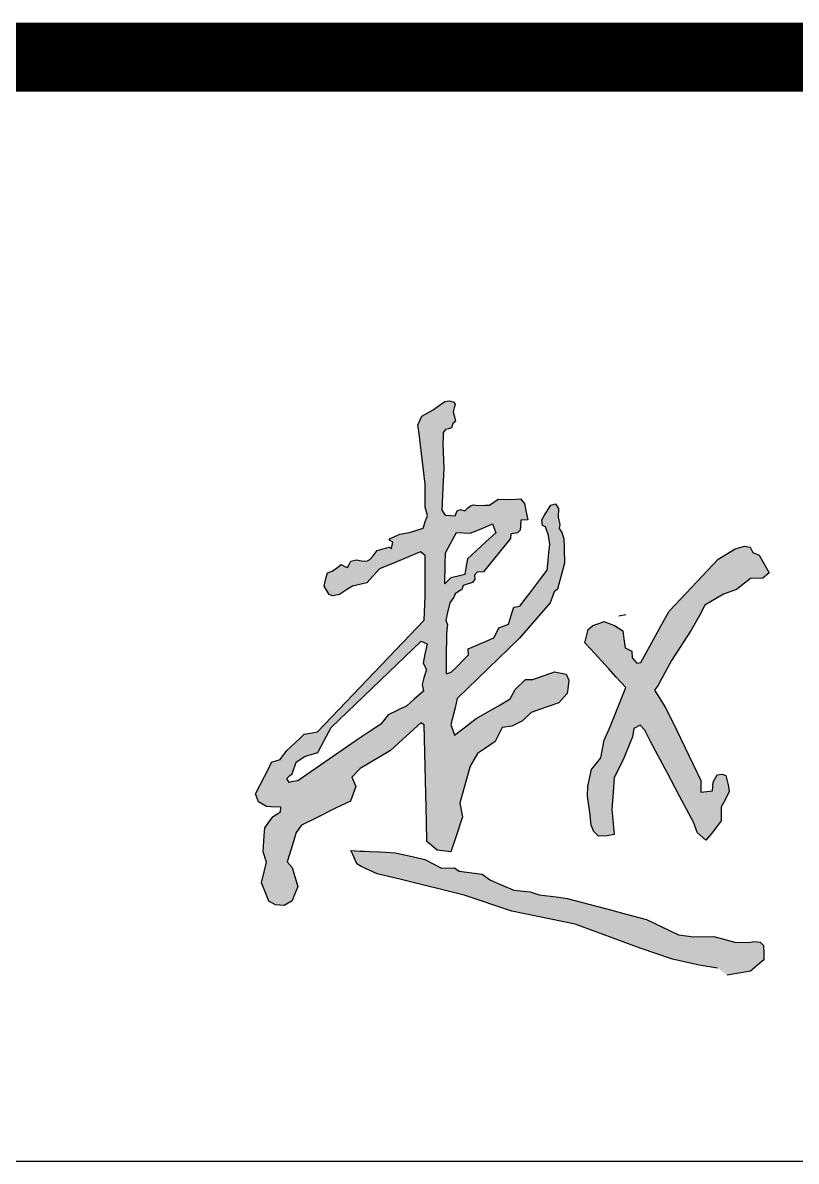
# Model space of a CAD drawing. Header units: inches. Extents: x -1293886 to -986005, y -15154 to 203628.
# Drawn here: x -1215054 to -1214494, y 176228 to 177053 of the extents above; entities that cross this region are included whole.
import ezdxf

# ---------------------------------------------------------------- set-up
doc = ezdxf.new("R2010")
doc.units = ezdxf.units.IN
doc.header["$LTSCALE"] = 100
doc.header["$MEASUREMENT"] = 0
doc.layers.get('0').update_dxf_attribs({"color": 252})
doc.layers.add('TK', color=142, linetype='Continuous')

# ---------------------------------------------------------------- blocks, each defined once
blk = doc.blocks.new('A$C05385F37')
at = {"layer": 'TK'}
for p, q in [((-8000, -26600), (-1000, -26600)), ((-1000, -26600), (-8000, -26600)), ((-8000, -26600), (-1000, -26600)), ((-8000, -26600), (-1000, -26600)), ((-8000, -26600), (-1000, -26600)), ((-8000, -26600), (-1000, -26600)), ((-8000, -27400), (-1000, -27400))]:
    blk.add_line(p, q, dxfattribs=at)
at = {"layer": 'TK', "const_width": 50}
for points in [[(-8000, -26600), (-1000, -26600)], [(-1000, -26600), (-8000, -26600)], [(-1000, -26600), (-7944, -26600)]]:
    blk.add_lwpolyline(points, dxfattribs=at)

msp = doc.modelspace()

# ---------------------------------------------------------------- hatches: boundary and pattern name
h = msp.add_hatch(color=1)
h.dxf.hatch_style = 1
h.paths.add_polyline_path([(-1214355.36, 176405.55), (-1214355.6, 176410.11), (-1214350.89, 176413.57), (-1214345.34, 176414.27), (-1214343.4, 176413.02), (-1214343.54, 176407.2), (-1214343.7, 176400.29), (-1214342.43, 176392.92), (-1214341.27, 176386.2), (-1214342.01, 176379.61), (-1214342.7, 176373.51), (-1214344.92, 176371.02), (-1214346.31, 176376.28), (-1214349.36, 176380.44), (-1214352.3, 176384.45), (-1214353.25, 176390.98), (-1214354.43, 176399.15)], flags=16)
h.paths.add_polyline_path([(-1214392.51, 176433.28), (-1214395.5, 176436.58), (-1214389.2, 176445.39), (-1214382.75, 176450.73), (-1214377.4, 176452.3), (-1214373.78, 176446.49), (-1214371.58, 176437.37), (-1214374.57, 176434.06), (-1214381.18, 176431.23), (-1214387.63, 176429.98)], flags=16)
h.paths.add_polyline_path([(-1214288.15, 176541.07), (-1214284.11, 176548.86), (-1214276.07, 176560.34), (-1214272.16, 176573.42), (-1214264.13, 176583.29), (-1214256.09, 176605.09), (-1214248.76, 176624.96), (-1214249.66, 176633.09), (-1214250.77, 176643.19), (-1214251.73, 176651.94), (-1214247.36, 176659.02), (-1214240.7, 176663.16), (-1214230.37, 176661.32), (-1214225.31, 176657.19), (-1214221.87, 176651.22), (-1214223.94, 176642.27), (-1214228.3, 176638.37), (-1214227.15, 176631.48), (-1214230.83, 176621.16), (-1214233.92, 176612.47), (-1214237.26, 176602.34), (-1214273.5, 176525.1), (-1214281.76, 176522.78), (-1214285.02, 176524.2), (-1214288.56, 176525.73), (-1214289.28, 176530.72), (-1214289.72, 176533.76), (-1214290.14, 176536.68)])
h.paths.add_polyline_path([(-1214369.44, 176470.37), (-1214368.64, 176468.12), (-1214366.92, 176463.25), (-1214365.58, 176459.45), (-1214360.03, 176450.78), (-1214360.43, 176445.22), (-1214358.18, 176440.72), (-1214357.2, 176438.76), (-1214352.08, 176438.6), (-1214349.58, 176438.52), (-1214348.51, 176441.12), (-1214349.04, 176443.5), (-1214349.8, 176446.93), (-1214351.82, 176450.25), (-1214354.69, 176459.98), (-1214353.63, 176466.91), (-1214352.97, 176471.19), (-1214350.96, 176475.43), (-1214349.5, 176478.53), (-1214353.36, 176482.36), (-1214364.82, 176481.02), (-1214371.2, 176480.28), (-1214377.46, 176479.56), (-1214379.77, 176474.34), (-1214373.94, 176473.95), (-1214371.22, 176473.76)], flags=16)
h.paths.add_polyline_path([(-1214404.18, 176591.21), (-1214401.68, 176589.34), (-1214394.53, 176591.51), (-1214387.38, 176589.12), (-1214384.78, 176583.93), (-1214386.51, 176575.7), (-1214388.18, 176567.79), (-1214391.5, 176563.14), (-1214391.28, 176557.51), (-1214391.11, 176553.19), (-1214391.02, 176550.76), (-1214380.01, 176564.87), (-1214372.86, 176566.17), (-1214368.09, 176567.69), (-1214362.24, 176576.35), (-1214353.36, 176583.49), (-1214349.24, 176597.57), (-1214343.39, 176607.75), (-1214334.51, 176612.51), (-1214326.92, 176610.78), (-1214321.72, 176606.01), (-1214324.11, 176598.65), (-1214327.14, 176590.42), (-1214330.15, 176582.27), (-1214344.26, 176564.44), (-1214366.19, 176541.87), (-1214365.23, 176539), (-1214313.66, 176554.66), (-1214309.26, 176552.56), (-1214306.97, 176548.55), (-1214304.76, 176544.68), (-1214309.65, 176540.34), (-1214314.77, 176535.79), (-1214384.23, 176490.75), (-1214382.12, 176488), (-1214376.82, 176487.36), (-1214373.01, 176486.9), (-1214370.26, 176494.35), (-1214363.27, 176495.19), (-1214354.77, 176496.22), (-1214349.37, 176496.88), (-1214345.9, 176494.56), (-1214341.12, 176491.36), (-1214336.37, 176490.32), (-1214332.73, 176489.53), (-1214329.38, 176493.92), (-1214327.4, 176496.52), (-1214325.15, 176498.58), (-1214317.67, 176505.41), (-1214309.69, 176508.95), (-1214305.15, 176510.96), (-1214300.79, 176511.07), (-1214298.46, 176507.68), (-1214299.52, 176499), (-1214300.05, 176494.7), (-1214300.51, 176490.9), (-1214312.17, 176487.71), (-1214317.24, 176486.33), (-1214320.16, 176482.32), (-1214321.27, 176480.78), (-1214324.47, 176476.38), (-1214328.84, 176475.51), (-1214333.54, 176471.99), (-1214332.84, 176463.78), (-1214327.67, 176442.66), (-1214322.5, 176439.84), (-1214318.54, 176437.68), (-1214311, 176436.56), (-1214302.39, 176436.25), (-1214294.91, 176438.74), (-1214286.51, 176441.54), (-1214280.66, 176443.5), (-1214279.3, 176447.69), (-1214279.3, 176455.71), (-1214279.3, 176460.99), (-1214276.32, 176463.74), (-1214266.45, 176463.51), (-1214257.74, 176463.31), (-1214253.37, 176463.51), (-1214249.93, 176460.53), (-1214243.96, 176459.38), (-1214241.44, 176464.2), (-1214239.9, 176467.14), (-1214231.57, 176468.33), (-1214228.36, 176465.35), (-1214230.88, 176460.76), (-1214232.97, 176456.96), (-1214234.5, 176454.18), (-1214231.8, 176451.81), (-1214229.43, 176450.91), (-1214223.41, 176460.93), (-1214193.62, 176497.83), (-1214193.27, 176502.46), (-1214195.41, 176505.49), (-1214196.06, 176506.42), (-1214200.58, 176504.25), (-1214263.14, 176474.18), (-1214270.32, 176475.55), (-1214271.03, 176479.83), (-1214273.35, 176481.97), (-1214273.53, 176486.42), (-1214271.39, 176492.13), (-1214269.54, 176497.05), (-1214264.97, 176501.93), (-1214252.2, 176515.14), (-1214206.1, 176539.39), (-1214202.46, 176541.31), (-1214200.76, 176555.54), (-1214205.01, 176562.8), (-1214208.33, 176568.46), (-1214212.27, 176591.74), (-1214211.06, 176595.53), (-1214209.21, 176601.36), (-1214214.68, 176604.83), (-1214219.51, 176604.83), (-1214221.41, 176608.28), (-1214214.94, 176614.74), (-1214213.98, 176623.14), (-1214209.78, 176634.98), (-1214200.99, 176637.08), (-1214195.45, 176632.31), (-1214190.33, 176627.9), (-1214195.64, 176592.97), (-1214193.73, 176583.42), (-1214191.44, 176571.97), (-1214189.72, 176564.33), (-1214187.82, 176555.92), (-1214179.4, 176556.88), (-1214171.56, 176563.95), (-1214146.25, 176581.76), (-1214137.84, 176581.04), (-1214134.23, 176577.19), (-1214133.27, 176567.83), (-1214132.87, 176563.91), (-1214142.65, 176559.66), (-1214143.85, 176551.5), (-1214178.45, 176534.23), (-1214191.67, 176534.67), (-1214197.75, 176534.88), (-1214205.04, 176531.11), (-1214247.02, 176503.51), (-1214248.06, 176497.04), (-1214244.3, 176497.82), (-1214181.14, 176526.4), (-1214175.45, 176524.72), (-1214171.44, 176521.49), (-1214171.05, 176517.61), (-1214169.88, 176512.17), (-1214170.79, 176507.26), (-1214212.63, 176445.66), (-1214211.12, 176443.45), (-1214209.44, 176440.98), (-1214131.96, 176417.28), (-1214108.56, 176410.12), (-1214095.88, 176409.34), (-1214083.13, 176408.56), (-1214062.51, 176400.95), (-1213997.65, 176389.55), (-1213990.96, 176388.37), (-1213986.85, 176384.75), (-1213984.5, 176382.68), (-1213976.44, 176385.15), (-1213969.9, 176387.15), (-1213964.04, 176384.95), (-1213959.83, 176380.75), (-1213952.38, 176373.73), (-1213952.13, 176368.2), (-1213951.99, 176365.02), (-1213957.16, 176360.15), (-1213964.97, 176356.63), (-1213974.28, 176360.15), (-1213981.77, 176362.99), (-1213999.28, 176369.61), (-1214012.02, 176369.71), (-1214024.35, 176373.23), (-1214033.76, 176375.92), (-1214045.99, 176379.41), (-1214053.53, 176381.56), (-1214062.44, 176384.11), (-1214099.34, 176390.33), (-1214124, 176398.38), (-1214183.9, 176414.47), (-1214228.69, 176429.31), (-1214236.99, 176424.03), (-1214257.88, 176399.89), (-1214264.7, 176392.01), (-1214271.06, 176384.65), (-1214277.49, 176377.22), (-1214283.33, 176370.48), (-1214289.08, 176372.98), (-1214294.54, 176375.35), (-1214295.88, 176380.52), (-1214297.36, 176386.26), (-1214298.86, 176392.05), (-1214300.33, 176397.72), (-1214300.91, 176402.91), (-1214296.88, 176406.17), (-1214289.84, 176406.93), (-1214289.33, 176401.9), (-1214288.73, 176395.87), (-1214288.16, 176390.15), (-1214281.79, 176391.09), (-1214274.49, 176394.86), (-1214272.98, 176402.15), (-1214266.44, 176408.44), (-1214255.18, 176419.25), (-1214246.3, 176434.09), (-1214248.07, 176440.88), (-1214251.84, 176442.14), (-1214257.73, 176444.1), (-1214263.16, 176441.13), (-1214272.22, 176436.18), (-1214288.28, 176423.55), (-1214302.92, 176421.38), (-1214312.28, 176419.99), (-1214319.93, 176420.98), (-1214324.56, 176421.59), (-1214327.23, 176421.93), (-1214327.25, 176415.84), (-1214327.29, 176405.16), (-1214328.04, 176359.31), (-1214328.78, 176351), (-1214333.79, 176347.82), (-1214338.07, 176344.28), (-1214347.6, 176342.93), (-1214356.03, 176363.87), (-1214358.49, 176377.54), (-1214362.95, 176391.83), (-1214367.26, 176400.58), (-1214376.63, 176397.51), (-1214386.63, 176391.98), (-1214423.54, 176367.23), (-1214431.32, 176365.77), (-1214442.49, 176363.68), (-1214448.6, 176362.53), (-1214448.1, 176371.12), (-1214448.58, 176383.51), (-1214443.72, 176391.77), (-1214433.75, 176392.02), (-1214429.14, 176392.13), (-1214427.67, 176386.67), (-1214422.81, 176384.97), (-1214416.24, 176390.8), (-1214370.04, 176418.99), (-1214371.01, 176422.39), (-1214377.09, 176420.93), (-1214402.62, 176411.94), (-1214410.41, 176413.89), (-1214414.78, 176418.5), (-1214417.04, 176420.88), (-1214417.21, 176425.31), (-1214414.3, 176428.47), (-1214413.23, 176443.79), (-1214409.02, 176446.19), (-1214404.51, 176449.95), (-1214400.46, 176455.5), (-1214398.05, 176464.81), (-1214379.77, 176474.34), (-1214389.34, 176473.83), (-1214401.7, 176473.17), (-1214404.15, 176473.04), (-1214409.6, 176467.71), (-1214421.07, 176456.49), (-1214429.32, 176454.65), (-1214441.32, 176443.47), (-1214462.37, 176430.42), (-1214465.53, 176428.46), (-1214468.24, 176434.41), (-1214472.52, 176443.82), (-1214467.17, 176448.53), (-1214465.12, 176450.33), (-1214454.91, 176453.86), (-1214349.9, 176527.37), (-1214459.95, 176486.47), (-1214465.83, 176489.28), (-1214467.94, 176494.45), (-1214466.77, 176499.15), (-1214462.77, 176502.43), (-1214457.3, 176506.94), (-1214441.63, 176514.41), (-1214399.33, 176531.55), (-1214398.16, 176535.31), (-1214404.03, 176534.84), (-1214407.28, 176534.58), (-1214410.69, 176541.99), (-1214415.46, 176552.38), (-1214414.41, 176568.92), (-1214413.72, 176579.68), (-1214413.24, 176587.11), (-1214412.08, 176591.21)])
h.paths.add_polyline_path([(-1214449.61, 176621.53), (-1214442.55, 176628.24), (-1214422.96, 176636.38), (-1214404.65, 176639.17), (-1214390.54, 176643.26), (-1214359.37, 176643.24), (-1214337.75, 176646.8), (-1214326.36, 176648.67), (-1214314.09, 176643.24), (-1214313.58, 176636.89), (-1214316.38, 176629.51), (-1214318.73, 176623.33), (-1214340.29, 176621.89), (-1214352.04, 176621.1), (-1214364.46, 176623.67), (-1214376.41, 176621.89), (-1214391.55, 176619.63), (-1214408.82, 176613.52), (-1214431.1, 176610.96), (-1214443.56, 176612.23), (-1214446.87, 176617.31)])
h.paths.add_polyline_path([(-1214351.23, 176728.49), (-1214348.08, 176733.79), (-1214348.03, 176733.79), (-1214332.11, 176734.93), (-1214318.17, 176711.86), (-1214317.59, 176697.78), (-1214317.38, 176692.94), (-1214319.05, 176691.03), (-1214320.08, 176686.05), (-1214322.13, 176678.43), (-1214327.56, 176674.32), (-1214333.72, 176665.38), (-1214349.72, 176654.38), (-1214363.8, 176650.13), (-1214390.54, 176643.26), (-1214396.77, 176644.27), (-1214398.22, 176648.04), (-1214393.73, 176648.77), (-1214386.46, 176649.94), (-1214377.92, 176656.45), (-1214372.74, 176660.4), (-1214361.53, 176664.42), (-1214354.85, 176670.07), (-1214347.02, 176679.06), (-1214340.81, 176686.19), (-1214339.77, 176698.92), (-1214341.51, 176703.12), (-1214348.18, 176708.63), (-1214352.77, 176712.42), (-1214355, 176718.63), (-1214353.98, 176723.85)])
h.paths.add_polyline_path([(-1214816.52, 176452.84), (-1214809.91, 176452.48), (-1214795.87, 176451.8), (-1214791.31, 176451.58), (-1214784.46, 176451.24), (-1214772.2, 176448.48), (-1214763.08, 176446.42), (-1214756.4, 176442.94), (-1214750.88, 176440.07), (-1214741.42, 176440.22), (-1214738.23, 176437.99), (-1214721.48, 176435.75), (-1214715.53, 176431.33), (-1214706.5, 176427.54), (-1214698.58, 176424.22), (-1214686.62, 176422.97), (-1214680.08, 176420.75), (-1214671.85, 176419.7), (-1214665.93, 176418.95), (-1214659.89, 176418.19), (-1214627.48, 176409.58), (-1214617.22, 176406.85), (-1214602.37, 176402.9), (-1214579.27, 176391.85), (-1214568.02, 176390.32), (-1214553.57, 176390.58), (-1214538.36, 176386.36), (-1214528.14, 176386.23), (-1214524.43, 176387), (-1214520.08, 176386.36), (-1214517.53, 176383.93), (-1214517.4, 176378.06), (-1214517.3, 176373.61), (-1214521.87, 176369.75), (-1214527, 176365.43), (-1214543.99, 176362.47), (-1214550.89, 176367.71), (-1214564.18, 176369.75), (-1214583.49, 176374.23), (-1214606.88, 176382.15), (-1214654.09, 176399.43), (-1214699.96, 176408.83), (-1214734.59, 176420.52), (-1214780.23, 176431.75), (-1214797.42, 176435.98), (-1214809.2, 176441.28), (-1214812.34, 176443.21), (-1214815.26, 176449.95)])
h.paths.add_polyline_path([(-1214636.3, 176617.67), (-1214633.39, 176618.72), (-1214625.54, 176615.83), (-1214619.55, 176611.98), (-1214618.69, 176606.2), (-1214617.73, 176599.7), (-1214613.13, 176597.43), (-1214612.7, 176592.51), (-1214609.28, 176588.67), (-1214606.5, 176589.09), (-1214604.14, 176593.37), (-1214597.05, 176606.26), (-1214591.43, 176616.46), (-1214586.05, 176626.23), (-1214573.33, 176639.56), (-1214550.55, 176664.05), (-1214542.61, 176668.81), (-1214538.12, 176671.5), (-1214531.37, 176673.43), (-1214527.27, 176672.64), (-1214525.29, 176668.81), (-1214520.66, 176666.83), (-1214517.62, 176661.41), (-1214513.58, 176654.2), (-1214518.02, 176650.17), (-1214527.01, 176650.04), (-1214537.19, 176642.11), (-1214546.58, 176638.68), (-1214560.13, 176630.6), (-1214564.05, 176623.15), (-1214569.98, 176612.61), (-1214584.37, 176590.46), (-1214593.86, 176572.72), (-1214594.52, 176571.88), (-1214596.64, 176569.17), (-1214592.77, 176562.94), (-1214588.68, 176556.35), (-1214583.79, 176546.86), (-1214568.49, 176515.22), (-1214562.92, 176503.71), (-1214563.04, 176495.03), (-1214556.46, 176495.9), (-1214554.57, 176496.15), (-1214554.1, 176502.28), (-1214551.12, 176507.74), (-1214547.65, 176508.12), (-1214544.85, 176507.18), (-1214543.92, 176503.46), (-1214543.15, 176500.35), (-1214542.43, 176495.63), (-1214545.23, 176490.17), (-1214548.17, 176484.44), (-1214548.31, 176474.35), (-1214551.95, 176469.45), (-1214555.17, 176465.53), (-1214559.45, 176460.33), (-1214565.68, 176465.81), (-1214568.2, 176472.95), (-1214573.38, 176482.75), (-1214578.4, 176492.23), (-1214587.27, 176509.01), (-1214593.82, 176521.4), (-1214599.65, 176532.42), (-1214603.49, 176540), (-1214607, 176543.64), (-1214611.62, 176541.4), (-1214612.6, 176535.24), (-1214615.26, 176528.66), (-1214619.5, 176518.18), (-1214625.9, 176505.85), (-1214626.6, 176495.07), (-1214627.44, 176482.61), (-1214626.74, 176475.33), (-1214626.2, 176469.64), (-1214625.71, 176464.57), (-1214630.81, 176463.58), (-1214637.25, 176463.16), (-1214640.47, 176466.65), (-1214642.57, 176471.27), (-1214643.41, 176480.37), (-1214645.23, 176492.13), (-1214644.81, 176499.41), (-1214642.15, 176511.59), (-1214635.57, 176519.98), (-1214633.05, 176532.72), (-1214628.99, 176541.96), (-1214617.33, 176571.08), (-1214624.25, 176578.58), (-1214629.68, 176584.48), (-1214637.62, 176593.1), (-1214643.07, 176599), (-1214647.02, 176603.3), (-1214644.59, 176613.13), (-1214641.24, 176615.9)])
h.paths.add_polyline_path([(-1214860.87, 176507.13), (-1214859.15, 176508.48), (-1214856.09, 176516.85), (-1214850.16, 176520.94), (-1214840.56, 176523.79), (-1214835.85, 176532.58), (-1214830.76, 176542.09), (-1214765.72, 176604.61), (-1214761.35, 176602.55), (-1214762.9, 176595.1), (-1214764.23, 176588.65), (-1214761.87, 176584.06), (-1214763.67, 176577.89), (-1214765.02, 176573.26), (-1214763.99, 176568.44), (-1214767.14, 176565.67), (-1214770.6, 176562.62), (-1214776.1, 176557.79), (-1214789.5, 176551.15), (-1214794.97, 176544.53), (-1214803.35, 176538.87), (-1214812.75, 176532.52), (-1214854.89, 176503.29), (-1214859.49, 176502.52), (-1214861.18, 176502.24), (-1214862.87, 176504.98)], flags=16)
h.paths.add_polyline_path([(-1214744.18, 176650.49), (-1214748.51, 176646.19), (-1214748.21, 176660.34), (-1214748.04, 176668.65), (-1214742.9, 176678.02), (-1214740.03, 176683.26), (-1214730.22, 176682.73), (-1214721.08, 176686.57), (-1214714.03, 176689.52), (-1214711.64, 176683.03), (-1214718.72, 176676.55), (-1214725.72, 176670.13), (-1214732.17, 176664.23), (-1214733.17, 176657.68), (-1214733.89, 176652.97), (-1214738.78, 176651.79)], flags=16)
h.paths.add_polyline_path([(-1214766.26, 176765.07), (-1214765.25, 176767.5), (-1214756.91, 176772.27), (-1214751.59, 176776.08), (-1214748.55, 176778.26), (-1214745.32, 176778.75), (-1214741.83, 176777.73), (-1214741.01, 176776.08), (-1214741.73, 176773.62), (-1214742.55, 176770.82), (-1214741.83, 176768.08), (-1214741.04, 176765.04), (-1214740.69, 176763.73), (-1214742.65, 176762.23), (-1214743.68, 176759.16), (-1214745.84, 176758.54), (-1214748.02, 176757.92), (-1214749.74, 176755.67), (-1214749.63, 176751.56), (-1214749.94, 176747.77), (-1214749.15, 176729.78), (-1214750.12, 176710.83), (-1214750.47, 176703.8), (-1214750.69, 176699.56), (-1214749.21, 176697.26), (-1214748.26, 176695.79), (-1214744.23, 176695.64), (-1214740.91, 176695.51), (-1214739.44, 176698.98), (-1214737.26, 176699.89), (-1214734.01, 176699.07), (-1214731.74, 176701.15), (-1214730, 176702.75), (-1214727.67, 176703.41), (-1214724.86, 176702.78), (-1214719.25, 176703.05), (-1214716.04, 176703.21), (-1214709.84, 176707.58), (-1214702.78, 176707.21), (-1214696.99, 176707.49), (-1214693.63, 176707.64), (-1214690.79, 176704.3), (-1214689.5, 176698.01), (-1214688.38, 176692.54), (-1214693.52, 176692.17), (-1214693.73, 176688.09), (-1214693.89, 176685.01), (-1214695.91, 176683.17), (-1214698.86, 176682.68), (-1214700.62, 176682.39), (-1214700.97, 176678.96), (-1214720.49, 176654.81), (-1214725, 176654.51), (-1214726.91, 176652.35), (-1214726.73, 176649.41), (-1214728.55, 176646.99), (-1214733.65, 176645.44), (-1214735.18, 176644.97), (-1214736.07, 176642.07), (-1214739.27, 176639.99), (-1214740.9, 176638.94), (-1214741.95, 176636.54), (-1214744.9, 176632.34), (-1214746.49, 176625.4), (-1214747.75, 176619.87), (-1214746.61, 176616.38), (-1214746.98, 176612.72), (-1214747.35, 176609.04), (-1214747.49, 176593.52), (-1214747.58, 176584.47), (-1214747.61, 176580.96), (-1214743.97, 176582.03), (-1214739.67, 176586.32), (-1214734.69, 176591.3), (-1214731.39, 176594.59), (-1214731.54, 176599.04), (-1214728.63, 176600.27), (-1214725.39, 176601.63), (-1214716.92, 176605.19), (-1214712.88, 176606.89), (-1214710.84, 176611.15), (-1214709.3, 176614.35), (-1214705.47, 176615.75), (-1214702.39, 176616.87), (-1214701.18, 176620.65), (-1214700.4, 176623.05), (-1214699.38, 176626.24), (-1214698.42, 176629.22), (-1214694.12, 176630), (-1214690.29, 176634.9), (-1214686.88, 176639.26), (-1214678.93, 176649.9), (-1214674.44, 176655.91), (-1214673.67, 176663.1), (-1214673.05, 176668.78), (-1214672.43, 176674.53), (-1214673.42, 176681.21), (-1214675.66, 176687.47), (-1214677.64, 176688.3), (-1214678.3, 176692.43), (-1214676.23, 176695.98), (-1214671.61, 176703.16), (-1214668.31, 176703.98), (-1214666.24, 176700.68), (-1214666.41, 176694.32), (-1214665.25, 176689.12), (-1214665.58, 176686.23), (-1214663.68, 176683.26), (-1214662.36, 176678.64), (-1214662.11, 176671.87), (-1214661.71, 176661.06), (-1214666.82, 176642.29), (-1214669.26, 176640.43), (-1214672.29, 176632.4), (-1214694.67, 176606.46), (-1214739.44, 176563.13), (-1214741.08, 176556.33), (-1214744.04, 176544.11), (-1214741.55, 176536.42), (-1214734.52, 176541.81), (-1214725.71, 176548.56), (-1214709.67, 176557.74), (-1214701.05, 176562.68), (-1214697.48, 176569.45), (-1214689.94, 176576.84), (-1214684.65, 176576.73), (-1214669.1, 176582.37), (-1214660.69, 176580.76), (-1214658.62, 176576.27), (-1214659.19, 176571.89), (-1214659.88, 176566.67), (-1214662.19, 176564.07), (-1214665.98, 176559.78), (-1214679.9, 176555.03), (-1214685.89, 176552.99), (-1214692.15, 176546.87), (-1214699.92, 176542.99), (-1214706.86, 176541.97), (-1214709.11, 176537.68), (-1214712.11, 176531.96), (-1214719.73, 176526.65), (-1214724.72, 176523.19), (-1214730.15, 176513.99), (-1214734.99, 176496.87), (-1214737.7, 176487.27), (-1214735.65, 176477.27), (-1214740.55, 176462.57), (-1214744.11, 176451.89), (-1214753.95, 176453.1), (-1214761.47, 176459.3), (-1214761.8, 176473.67), (-1214763.39, 176543.88), (-1214765.88, 176545.27), (-1214776.16, 176535.96), (-1214787.89, 176525.34), (-1214809.72, 176512.37), (-1214815.83, 176506.09), (-1214812.88, 176499.29), (-1214816.96, 176488.66), (-1214827.6, 176483.45), (-1214841.09, 176476.86), (-1214852.36, 176471.34), (-1214856.14, 176466.02), (-1214860.12, 176453), (-1214862.64, 176444.72), (-1214859.13, 176440.57), (-1214857.35, 176434.65), (-1214854.99, 176426.76), (-1214857.55, 176420.25), (-1214859.1, 176416.32), (-1214864.86, 176412.95), (-1214871.17, 176413.54), (-1214876.11, 176416.1), (-1214878.28, 176421.63), (-1214881.32, 176429.37), (-1214879.46, 176437.41), (-1214877.82, 176444.51), (-1214880.06, 176452.01), (-1214879.27, 176463.45), (-1214878.87, 176469.25), (-1214875.32, 176474.3), (-1214872.99, 176477.62), (-1214867.62, 176481.01), (-1214867.23, 176484.36), (-1214874.33, 176484.56), (-1214877.73, 176484.66), (-1214883.61, 176488.11), (-1214885.58, 176493.83), (-1214876.11, 176512.58), (-1214873.96, 176516.83), (-1214867.82, 176518.89), (-1214862.88, 176525.4), (-1214853.6, 176534.08), (-1214850.3, 176537.17), (-1214844.72, 176538.22), (-1214840.71, 176538.98), (-1214763.36, 176619.68), (-1214762.73, 176636.84), (-1214762.69, 176655.49), (-1214762.66, 176666.6), (-1214766.08, 176669.37), (-1214771.95, 176666.9), (-1214784.6, 176661.58), (-1214795.77, 176656.88), (-1214804.98, 176646.85), (-1214815.51, 176644.52), (-1214818.91, 176642.29), (-1214824.78, 176638.45), (-1214829.87, 176637.4), (-1214832.31, 176638.36), (-1214833.8, 176640.8), (-1214835.99, 176644.4), (-1214834.65, 176649.94), (-1214833.62, 176654.19), (-1214830.08, 176655.36), (-1214827.1, 176657.59), (-1214823.72, 176660.13), (-1214820.51, 176658.44), (-1214818.91, 176658.02), (-1214817.85, 176660.14), (-1214816.66, 176662.52), (-1214812.43, 176663.54), (-1214808.92, 176662.9), (-1214806.43, 176662.45), (-1214804.56, 176662.9), (-1214802.86, 176663.65), (-1214800.41, 176666.41), (-1214798.93, 176668.43), (-1214797.58, 176670.25), (-1214790.74, 176672.15), (-1214788.49, 176672.77), (-1214787.02, 176671.72), (-1214786.06, 176676.4), (-1214788.93, 176677.67), (-1214788.08, 176679.05), (-1214784.25, 176680.75), (-1214781.15, 176682.13), (-1214774.05, 176683.3), (-1214765.65, 176686.07), (-1214764.31, 176686.51), (-1214762.65, 176691.07), (-1214760.98, 176695.69), (-1214762.82, 176701.66), (-1214762.65, 176718.3), (-1214767.45, 176756.77), (-1214768, 176761.17)])
edge = h.paths.add_edge_path(flags=17)
edge.add_line((-1214809.91, 176452.48), (-1214806.72, 176452.33))

# ---------------------------------------------------------------- linework, layer by layer
at = {"color": 1}
for p, q in [((-1214756.91, 176772.27), (-1214751.59, 176776.08)), ((-1214751.59, 176776.08), (-1214748.55, 176778.26)), ((-1214748.55, 176778.26), (-1214745.32, 176778.75)), ((-1214745.32, 176778.75), (-1214741.83, 176777.73)), ((-1214741.73, 176773.62), (-1214742.55, 176770.82)), ((-1214741.83, 176777.73), (-1214741.01, 176776.08)), ((-1214741.01, 176776.08), (-1214741.73, 176773.62)), ((-1214768, 176761.17), (-1214766.26, 176765.07)), ((-1214766.26, 176765.07), (-1214765.25, 176767.5)), ((-1214765.25, 176767.5), (-1214756.91, 176772.27)), ((-1214742.55, 176770.82), (-1214741.83, 176768.08)), ((-1214741.83, 176768.08), (-1214741.04, 176765.04)), ((-1214741.04, 176765.04), (-1214740.69, 176763.73)), ((-1214767.45, 176756.77), (-1214768, 176761.17)), ((-1214762.65, 176718.3), (-1214767.45, 176756.77)), ((-1214748.02, 176757.92), (-1214749.74, 176755.67)), ((-1214745.84, 176758.54), (-1214748.02, 176757.92)), ((-1214743.68, 176759.16), (-1214745.84, 176758.54)), ((-1214742.65, 176762.23), (-1214743.68, 176759.16)), ((-1214740.69, 176763.73), (-1214742.65, 176762.23)), ((-1214749.63, 176751.56), (-1214749.94, 176747.77)), ((-1214749.74, 176755.67), (-1214749.63, 176751.56)), ((-1214749.94, 176747.77), (-1214749.15, 176729.78)), ((-1214749.15, 176729.78), (-1214750.12, 176710.83)), ((-1214762.82, 176701.66), (-1214762.65, 176718.3)), ((-1214750.12, 176710.83), (-1214750.47, 176703.8)), ((-1214716.04, 176703.21), (-1214709.84, 176707.58)), ((-1214709.84, 176707.58), (-1214702.78, 176707.21)), ((-1214702.78, 176707.21), (-1214696.99, 176707.49)), ((-1214696.99, 176707.49), (-1214693.63, 176707.64)), ((-1214693.63, 176707.64), (-1214690.79, 176704.3)), ((-1214760.98, 176695.69), (-1214762.82, 176701.66)), ((-1214750.47, 176703.8), (-1214750.69, 176699.56)), ((-1214750.69, 176699.56), (-1214749.21, 176697.26)), ((-1214740.91, 176695.51), (-1214739.44, 176698.98)), ((-1214739.44, 176698.98), (-1214737.26, 176699.89)), ((-1214737.26, 176699.89), (-1214734.01, 176699.07)), ((-1214734.01, 176699.07), (-1214731.74, 176701.15)), ((-1214731.74, 176701.15), (-1214730, 176702.75)), ((-1214730, 176702.75), (-1214727.67, 176703.41)), ((-1214727.67, 176703.41), (-1214724.86, 176702.78)), ((-1214724.86, 176702.78), (-1214719.25, 176703.05)), ((-1214719.25, 176703.05), (-1214716.04, 176703.21)), ((-1214690.79, 176704.3), (-1214689.5, 176698.01)), ((-1214676.23, 176695.98), (-1214671.61, 176703.16)), ((-1214671.61, 176703.16), (-1214668.31, 176703.98)), ((-1214668.31, 176703.98), (-1214666.24, 176700.68)), ((-1214666.24, 176700.68), (-1214666.41, 176694.32)), ((-1214764.31, 176686.51), (-1214762.65, 176691.07)), ((-1214762.65, 176691.07), (-1214760.98, 176695.69)), ((-1214749.21, 176697.26), (-1214748.26, 176695.79)), ((-1214748.26, 176695.79), (-1214744.23, 176695.64)), ((-1214744.23, 176695.64), (-1214740.91, 176695.51)), ((-1214693.52, 176692.17), (-1214693.73, 176688.09)), ((-1214688.38, 176692.54), (-1214693.52, 176692.17)), ((-1214689.5, 176698.01), (-1214688.38, 176692.54)), ((-1214678.3, 176692.43), (-1214676.23, 176695.98)), ((-1214677.64, 176688.3), (-1214678.3, 176692.43)), ((-1214666.41, 176694.32), (-1214665.25, 176689.12)), ((-1214784.25, 176680.75), (-1214781.15, 176682.13)), ((-1214781.15, 176682.13), (-1214774.05, 176683.3)), ((-1214774.05, 176683.3), (-1214765.65, 176686.07)), ((-1214765.65, 176686.07), (-1214764.31, 176686.51)), ((-1214742.9, 176678.02), (-1214740.03, 176683.26)), ((-1214740.03, 176683.26), (-1214730.22, 176682.73)), ((-1214730.22, 176682.73), (-1214721.08, 176686.57)), ((-1214721.08, 176686.57), (-1214714.03, 176689.52)), ((-1214711.64, 176683.03), (-1214718.72, 176676.55)), ((-1214714.03, 176689.52), (-1214711.64, 176683.03)), ((-1214700.62, 176682.39), (-1214700.97, 176678.96)), ((-1214698.86, 176682.68), (-1214700.62, 176682.39)), ((-1214695.91, 176683.17), (-1214698.86, 176682.68)), ((-1214693.89, 176685.01), (-1214695.91, 176683.17)), ((-1214693.73, 176688.09), (-1214693.89, 176685.01)), ((-1214675.66, 176687.47), (-1214677.64, 176688.3)), ((-1214673.42, 176681.21), (-1214675.66, 176687.47)), ((-1214665.25, 176689.12), (-1214665.58, 176686.23)), ((-1214665.58, 176686.23), (-1214663.68, 176683.26)), ((-1214663.68, 176683.26), (-1214662.36, 176678.64)), ((-1214788.93, 176677.67), (-1214788.08, 176679.05)), ((-1214786.06, 176676.4), (-1214788.93, 176677.67)), ((-1214788.08, 176679.05), (-1214784.25, 176680.75)), ((-1214787.02, 176671.72), (-1214786.06, 176676.4)), ((-1214748.04, 176668.65), (-1214742.9, 176678.02)), ((-1214718.72, 176676.55), (-1214725.72, 176670.13)), ((-1214700.97, 176678.96), (-1214720.49, 176654.81)), ((-1214672.43, 176674.53), (-1214673.42, 176681.21)), ((-1214673.05, 176668.78), (-1214672.43, 176674.53)), ((-1214662.36, 176678.64), (-1214662.11, 176671.87)), ((-1214802.86, 176663.65), (-1214800.41, 176666.41)), ((-1214800.41, 176666.41), (-1214798.93, 176668.43)), ((-1214798.93, 176668.43), (-1214797.58, 176670.25)), ((-1214797.58, 176670.25), (-1214790.74, 176672.15)), ((-1214790.74, 176672.15), (-1214788.49, 176672.77)), ((-1214788.49, 176672.77), (-1214787.02, 176671.72)), ((-1214787.02, 176671.72), (-1214787.02, 176671.72)), ((-1214771.95, 176666.9), (-1214784.6, 176661.58)), ((-1214766.08, 176669.37), (-1214771.95, 176666.9)), ((-1214762.66, 176666.6), (-1214766.08, 176669.37)), ((-1214762.69, 176655.49), (-1214762.66, 176666.6)), ((-1214748.21, 176660.34), (-1214748.04, 176668.65)), ((-1214725.72, 176670.13), (-1214732.17, 176664.23)), ((-1214673.67, 176663.1), (-1214673.05, 176668.78)), ((-1214662.11, 176671.87), (-1214661.71, 176661.06)), ((-1214550.55, 176664.05), (-1214542.61, 176668.81)), ((-1214542.61, 176668.81), (-1214538.12, 176671.5)), ((-1214538.12, 176671.5), (-1214531.37, 176673.43)), ((-1214531.37, 176673.43), (-1214527.27, 176672.64)), ((-1214527.27, 176672.64), (-1214525.29, 176668.81)), ((-1214525.29, 176668.81), (-1214520.66, 176666.83)), ((-1214520.66, 176666.83), (-1214517.62, 176661.41)), ((-1214830.08, 176655.36), (-1214827.1, 176657.59)), ((-1214827.1, 176657.59), (-1214823.72, 176660.13)), ((-1214823.72, 176660.13), (-1214820.51, 176658.44)), ((-1214820.51, 176658.44), (-1214818.91, 176658.02)), ((-1214818.91, 176658.02), (-1214817.85, 176660.14)), ((-1214817.85, 176660.14), (-1214816.66, 176662.52)), ((-1214816.66, 176662.52), (-1214812.43, 176663.54)), ((-1214812.43, 176663.54), (-1214808.92, 176662.9)), ((-1214808.92, 176662.9), (-1214806.43, 176662.45)), ((-1214806.43, 176662.45), (-1214804.56, 176662.9)), ((-1214804.56, 176662.9), (-1214802.86, 176663.65)), ((-1214802.86, 176663.65), (-1214802.86, 176663.65)), ((-1214784.6, 176661.58), (-1214795.77, 176656.88)), ((-1214748.51, 176646.19), (-1214748.21, 176660.34)), ((-1214733.17, 176657.68), (-1214733.89, 176652.97)), ((-1214732.17, 176664.23), (-1214733.17, 176657.68)), ((-1214674.44, 176655.91), (-1214673.67, 176663.1)), ((-1214661.71, 176661.06), (-1214666.82, 176642.29)), ((-1214573.33, 176639.56), (-1214550.55, 176664.05)), ((-1214517.62, 176661.41), (-1214513.58, 176654.2)), ((-1214835.99, 176644.4), (-1214834.65, 176649.94)), ((-1214834.65, 176649.94), (-1214833.62, 176654.19)), ((-1214833.62, 176654.19), (-1214830.08, 176655.36)), ((-1214795.77, 176656.88), (-1214804.98, 176646.85)), ((-1214762.73, 176636.84), (-1214762.69, 176655.49)), ((-1214744.18, 176650.49), (-1214748.51, 176646.19)), ((-1214738.78, 176651.79), (-1214744.18, 176650.49)), ((-1214733.89, 176652.97), (-1214738.78, 176651.79)), ((-1214726.73, 176649.41), (-1214728.55, 176646.99)), ((-1214725, 176654.51), (-1214726.91, 176652.35)), ((-1214726.91, 176652.35), (-1214726.73, 176649.41)), ((-1214720.49, 176654.81), (-1214725, 176654.51)), ((-1214686.88, 176639.26), (-1214678.93, 176649.9)), ((-1214678.93, 176649.9), (-1214674.44, 176655.91)), ((-1214527.01, 176650.04), (-1214537.19, 176642.11)), ((-1214518.02, 176650.17), (-1214527.01, 176650.04)), ((-1214513.58, 176654.2), (-1214518.02, 176650.17)), ((-1214833.8, 176640.8), (-1214835.99, 176644.4)), ((-1214832.31, 176638.36), (-1214833.8, 176640.8)), ((-1214818.91, 176642.29), (-1214824.78, 176638.45)), ((-1214815.51, 176644.52), (-1214818.91, 176642.29)), ((-1214804.98, 176646.85), (-1214815.51, 176644.52)), ((-1214736.07, 176642.07), (-1214739.27, 176639.99)), ((-1214735.18, 176644.97), (-1214736.07, 176642.07)), ((-1214733.65, 176645.44), (-1214735.18, 176644.97)), ((-1214728.55, 176646.99), (-1214733.65, 176645.44)), ((-1214666.82, 176642.29), (-1214669.26, 176640.43)), ((-1214537.19, 176642.11), (-1214546.58, 176638.68)), ((-1214829.87, 176637.4), (-1214832.31, 176638.36)), ((-1214824.78, 176638.45), (-1214829.87, 176637.4)), ((-1214763.36, 176619.68), (-1214762.73, 176636.84)), ((-1214741.95, 176636.54), (-1214744.9, 176632.34)), ((-1214740.9, 176638.94), (-1214741.95, 176636.54)), ((-1214739.27, 176639.99), (-1214740.9, 176638.94)), ((-1214694.12, 176630), (-1214690.29, 176634.9)), ((-1214690.29, 176634.9), (-1214686.88, 176639.26)), ((-1214669.26, 176640.43), (-1214672.29, 176632.4)), ((-1214586.05, 176626.23), (-1214573.33, 176639.56)), ((-1214546.58, 176638.68), (-1214560.13, 176630.6)), ((-1214746.49, 176625.4), (-1214747.75, 176619.87)), ((-1214744.9, 176632.34), (-1214746.49, 176625.4)), ((-1214700.4, 176623.05), (-1214699.38, 176626.24)), ((-1214699.38, 176626.24), (-1214698.42, 176629.22)), ((-1214698.42, 176629.22), (-1214694.12, 176630)), ((-1214672.29, 176632.4), (-1214694.67, 176606.46)), ((-1214591.43, 176616.46), (-1214586.05, 176626.23)), ((-1214560.13, 176630.6), (-1214564.05, 176623.15)), ((-1214840.71, 176538.98), (-1214763.36, 176619.68)), ((-1214747.75, 176619.87), (-1214746.61, 176616.38)), ((-1214746.61, 176616.38), (-1214746.98, 176612.72)), ((-1214705.47, 176615.75), (-1214702.39, 176616.87)), ((-1214702.39, 176616.87), (-1214701.18, 176620.65)), ((-1214701.18, 176620.65), (-1214700.4, 176623.05)), ((-1214641.24, 176615.9), (-1214636.3, 176617.67)), ((-1214636.3, 176617.67), (-1214633.39, 176618.72)), ((-1214633.39, 176618.72), (-1214633.39, 176618.72)), ((-1214633.39, 176618.72), (-1214625.54, 176615.83)), ((-1214617.28, 176623.67), (-1214622.38, 176622.68)), ((-1214597.05, 176606.26), (-1214591.43, 176616.46)), ((-1214564.05, 176623.15), (-1214569.98, 176612.61)), ((-1214747.35, 176609.04), (-1214747.49, 176593.52)), ((-1214746.98, 176612.72), (-1214747.35, 176609.04)), ((-1214712.88, 176606.89), (-1214710.84, 176611.15)), ((-1214710.84, 176611.15), (-1214709.3, 176614.35)), ((-1214709.3, 176614.35), (-1214705.47, 176615.75)), ((-1214647.02, 176603.3), (-1214644.59, 176613.13)), ((-1214644.59, 176613.13), (-1214641.24, 176615.9)), ((-1214625.54, 176615.83), (-1214619.55, 176611.98)), ((-1214619.55, 176611.98), (-1214618.69, 176606.2)), ((-1214569.98, 176612.61), (-1214584.37, 176590.46)), ((-1214830.76, 176542.09), (-1214765.72, 176604.61)), ((-1214765.72, 176604.61), (-1214761.35, 176602.55)), ((-1214761.35, 176602.55), (-1214762.9, 176595.1)), ((-1214694.67, 176606.46), (-1214739.44, 176563.13)), ((-1214731.54, 176599.04), (-1214728.63, 176600.27)), ((-1214728.63, 176600.27), (-1214725.39, 176601.63)), ((-1214725.39, 176601.63), (-1214716.92, 176605.19)), ((-1214716.92, 176605.19), (-1214712.88, 176606.89)), ((-1214643.07, 176599), (-1214647.02, 176603.3)), ((-1214618.69, 176606.2), (-1214617.73, 176599.7)), ((-1214617.73, 176599.7), (-1214613.13, 176597.43)), ((-1214604.14, 176593.37), (-1214597.05, 176606.26)), ((-1214762.9, 176595.1), (-1214764.23, 176588.65)), ((-1214747.49, 176593.52), (-1214747.58, 176584.47)), ((-1214739.67, 176586.32), (-1214734.69, 176591.3)), ((-1214734.69, 176591.3), (-1214731.39, 176594.59)), ((-1214731.39, 176594.59), (-1214731.54, 176599.04)), ((-1214637.62, 176593.1), (-1214643.07, 176599)), ((-1214629.68, 176584.48), (-1214637.62, 176593.1)), ((-1214613.13, 176597.43), (-1214612.7, 176592.51)), ((-1214612.7, 176592.51), (-1214609.28, 176588.67)), ((-1214606.5, 176589.09), (-1214604.14, 176593.37)), ((-1214764.23, 176588.65), (-1214761.87, 176584.06)), ((-1214761.87, 176584.06), (-1214763.67, 176577.89)), ((-1214747.58, 176584.47), (-1214747.61, 176580.96)), ((-1214743.97, 176582.03), (-1214739.67, 176586.32)), ((-1214624.25, 176578.58), (-1214629.68, 176584.48)), ((-1214609.28, 176588.67), (-1214606.5, 176589.09)), ((-1214584.37, 176590.46), (-1214593.86, 176572.72)), ((-1214763.67, 176577.89), (-1214765.02, 176573.26)), ((-1214747.61, 176580.96), (-1214743.97, 176582.03)), ((-1214697.48, 176569.45), (-1214689.94, 176576.84)), ((-1214689.94, 176576.84), (-1214684.65, 176576.73)), ((-1214684.65, 176576.73), (-1214669.1, 176582.37)), ((-1214669.1, 176582.37), (-1214660.69, 176580.76)), ((-1214660.69, 176580.76), (-1214658.62, 176576.27)), ((-1214658.62, 176576.27), (-1214659.19, 176571.89)), ((-1214617.33, 176571.08), (-1214624.25, 176578.58)), ((-1214763.99, 176568.44), (-1214767.14, 176565.67)), ((-1214765.02, 176573.26), (-1214763.99, 176568.44)), ((-1214701.05, 176562.68), (-1214697.48, 176569.45)), ((-1214697.48, 176569.45), (-1214697.48, 176569.45)), ((-1214659.88, 176566.67), (-1214662.19, 176564.07)), ((-1214659.19, 176571.89), (-1214659.88, 176566.67)), ((-1214628.99, 176541.96), (-1214617.33, 176571.08)), ((-1214594.52, 176571.88), (-1214596.64, 176569.17)), ((-1214596.64, 176569.17), (-1214592.77, 176562.94)), ((-1214593.86, 176572.72), (-1214594.52, 176571.88)), ((-1214770.6, 176562.62), (-1214776.1, 176557.79)), ((-1214767.14, 176565.67), (-1214770.6, 176562.62)), ((-1214739.44, 176563.13), (-1214741.08, 176556.33)), ((-1214709.67, 176557.74), (-1214701.05, 176562.68)), ((-1214665.98, 176559.78), (-1214679.9, 176555.03)), ((-1214662.19, 176564.07), (-1214665.98, 176559.78)), ((-1214592.77, 176562.94), (-1214588.68, 176556.35)), ((-1214789.5, 176551.15), (-1214794.97, 176544.53)), ((-1214776.1, 176557.79), (-1214789.5, 176551.15)), ((-1214741.08, 176556.33), (-1214744.04, 176544.11)), ((-1214725.71, 176548.56), (-1214709.67, 176557.74)), ((-1214685.89, 176552.99), (-1214692.15, 176546.87)), ((-1214679.9, 176555.03), (-1214685.89, 176552.99)), ((-1214588.68, 176556.35), (-1214583.79, 176546.86)), ((-1214835.85, 176532.58), (-1214830.76, 176542.09)), ((-1214794.97, 176544.53), (-1214803.35, 176538.87)), ((-1214765.88, 176545.27), (-1214776.16, 176535.96)), ((-1214763.39, 176543.88), (-1214765.88, 176545.27)), ((-1214761.8, 176473.67), (-1214763.39, 176543.88)), ((-1214744.04, 176544.11), (-1214741.55, 176536.42)), ((-1214741.55, 176536.42), (-1214734.52, 176541.81)), ((-1214734.52, 176541.81), (-1214725.71, 176548.56)), ((-1214706.86, 176541.97), (-1214709.11, 176537.68)), ((-1214699.92, 176542.99), (-1214706.86, 176541.97)), ((-1214692.15, 176546.87), (-1214699.92, 176542.99)), ((-1214633.05, 176532.72), (-1214628.99, 176541.96)), ((-1214607, 176543.64), (-1214611.62, 176541.4)), ((-1214603.49, 176540), (-1214607, 176543.64)), ((-1214583.79, 176546.86), (-1214568.49, 176515.22)), ((-1214862.88, 176525.4), (-1214853.6, 176534.08)), ((-1214853.6, 176534.08), (-1214850.3, 176537.17)), ((-1214850.3, 176537.17), (-1214844.72, 176538.22)), ((-1214844.72, 176538.22), (-1214840.71, 176538.98)), ((-1214803.35, 176538.87), (-1214812.75, 176532.52)), ((-1214776.16, 176535.96), (-1214787.89, 176525.34)), ((-1214709.11, 176537.68), (-1214712.11, 176531.96)), ((-1214612.6, 176535.24), (-1214615.26, 176528.66)), ((-1214611.62, 176541.4), (-1214612.6, 176535.24)), ((-1214599.65, 176532.42), (-1214603.49, 176540)), ((-1214867.82, 176518.89), (-1214862.88, 176525.4)), ((-1214812.75, 176532.52), (-1214854.89, 176503.29)), ((-1214840.56, 176523.79), (-1214835.85, 176532.58)), ((-1214787.89, 176525.34), (-1214809.72, 176512.37)), ((-1214719.73, 176526.65), (-1214724.72, 176523.19)), ((-1214712.11, 176531.96), (-1214719.73, 176526.65)), ((-1214635.57, 176519.98), (-1214633.05, 176532.72)), ((-1214615.26, 176528.66), (-1214619.5, 176518.18)), ((-1214593.82, 176521.4), (-1214599.65, 176532.42)), ((-1214873.96, 176516.83), (-1214867.82, 176518.89)), ((-1214856.09, 176516.85), (-1214850.16, 176520.94)), ((-1214850.16, 176520.94), (-1214840.56, 176523.79)), ((-1214724.72, 176523.19), (-1214730.15, 176513.99)), ((-1214642.15, 176511.59), (-1214635.57, 176519.98)), ((-1214619.5, 176518.18), (-1214625.9, 176505.85)), ((-1214587.27, 176509.01), (-1214593.82, 176521.4)), ((-1214885.58, 176493.83), (-1214876.11, 176512.58)), ((-1214876.11, 176512.58), (-1214873.96, 176516.83)), ((-1214859.15, 176508.48), (-1214856.09, 176516.85)), ((-1214809.72, 176512.37), (-1214815.83, 176506.09)), ((-1214730.15, 176513.99), (-1214734.99, 176496.87)), ((-1214644.81, 176499.41), (-1214642.15, 176511.59)), ((-1214578.4, 176492.23), (-1214587.27, 176509.01)), ((-1214568.49, 176515.22), (-1214562.92, 176503.71)), ((-1214862.87, 176504.98), (-1214860.87, 176507.13)), ((-1214861.18, 176502.24), (-1214862.87, 176504.98)), ((-1214859.49, 176502.52), (-1214861.18, 176502.24)), ((-1214861.18, 176502.24), (-1214861.18, 176502.24)), ((-1214860.87, 176507.13), (-1214859.15, 176508.48)), ((-1214854.89, 176503.29), (-1214859.49, 176502.52)), ((-1214815.83, 176506.09), (-1214812.88, 176499.29)), ((-1214625.9, 176505.85), (-1214626.6, 176495.07)), ((-1214562.92, 176503.71), (-1214563.04, 176495.03)), ((-1214554.57, 176496.15), (-1214554.1, 176502.28)), ((-1214554.1, 176502.28), (-1214551.12, 176507.74)), ((-1214551.12, 176507.74), (-1214547.65, 176508.12)), ((-1214547.65, 176508.12), (-1214544.85, 176507.18)), ((-1214544.85, 176507.18), (-1214543.92, 176503.46)), ((-1214543.92, 176503.46), (-1214543.15, 176500.35)), ((-1214883.61, 176488.11), (-1214885.58, 176493.83)), ((-1214812.88, 176499.29), (-1214816.96, 176488.66)), ((-1214734.99, 176496.87), (-1214737.7, 176487.27)), ((-1214645.23, 176492.13), (-1214644.81, 176499.41)), ((-1214626.6, 176495.07), (-1214627.44, 176482.61)), ((-1214563.04, 176495.03), (-1214556.46, 176495.9)), ((-1214556.46, 176495.9), (-1214554.57, 176496.15)), ((-1214542.43, 176495.63), (-1214545.23, 176490.17)), ((-1214543.15, 176500.35), (-1214542.43, 176495.63)), ((-1214877.73, 176484.66), (-1214883.61, 176488.11)), ((-1214874.33, 176484.56), (-1214877.73, 176484.66)), ((-1214867.23, 176484.36), (-1214874.33, 176484.56)), ((-1214867.62, 176481.01), (-1214867.23, 176484.36)), ((-1214867.23, 176484.36), (-1214867.23, 176484.36)), ((-1214816.96, 176488.66), (-1214827.6, 176483.45)), ((-1214737.7, 176487.27), (-1214735.65, 176477.27)), ((-1214643.41, 176480.37), (-1214645.23, 176492.13)), ((-1214573.38, 176482.75), (-1214578.4, 176492.23)), ((-1214548.17, 176484.44), (-1214548.31, 176474.35)), ((-1214545.23, 176490.17), (-1214548.17, 176484.44)), ((-1214875.32, 176474.3), (-1214872.99, 176477.62)), ((-1214872.99, 176477.62), (-1214867.62, 176481.01)), ((-1214841.09, 176476.86), (-1214852.36, 176471.34)), ((-1214827.6, 176483.45), (-1214841.09, 176476.86)), ((-1214735.65, 176477.27), (-1214740.55, 176462.57)), ((-1214642.57, 176471.27), (-1214643.41, 176480.37)), ((-1214627.44, 176482.61), (-1214626.74, 176475.33)), ((-1214568.2, 176472.95), (-1214573.38, 176482.75)), ((-1214879.27, 176463.45), (-1214878.87, 176469.25)), ((-1214878.87, 176469.25), (-1214875.32, 176474.3)), ((-1214852.36, 176471.34), (-1214856.14, 176466.02)), ((-1214761.47, 176459.3), (-1214761.8, 176473.67)), ((-1214640.47, 176466.65), (-1214642.57, 176471.27)), ((-1214626.74, 176475.33), (-1214626.2, 176469.64)), ((-1214626.2, 176469.64), (-1214625.71, 176464.57)), ((-1214565.68, 176465.81), (-1214568.2, 176472.95)), ((-1214551.95, 176469.45), (-1214555.17, 176465.53)), ((-1214548.31, 176474.35), (-1214551.95, 176469.45)), ((-1214880.06, 176452.01), (-1214879.27, 176463.45)), ((-1214856.14, 176466.02), (-1214860.12, 176453)), ((-1214753.95, 176453.1), (-1214761.47, 176459.3)), ((-1214740.55, 176462.57), (-1214744.11, 176451.89)), ((-1214637.25, 176463.16), (-1214640.47, 176466.65)), ((-1214630.81, 176463.58), (-1214637.25, 176463.16)), ((-1214625.71, 176464.57), (-1214630.81, 176463.58)), ((-1214559.45, 176460.33), (-1214565.68, 176465.81)), ((-1214555.17, 176465.53), (-1214559.45, 176460.33)), ((-1214877.82, 176444.51), (-1214880.06, 176452.01)), ((-1214860.12, 176453), (-1214862.64, 176444.72)), ((-1214816.52, 176452.84), (-1214809.91, 176452.48)), ((-1214815.26, 176449.95), (-1214816.52, 176452.84)), ((-1214809.91, 176452.48), (-1214806.72, 176452.33)), ((-1214809.91, 176452.48), (-1214795.87, 176451.8)), ((-1214795.87, 176451.8), (-1214791.31, 176451.58)), ((-1214791.31, 176451.58), (-1214784.46, 176451.24)), ((-1214784.46, 176451.24), (-1214772.2, 176448.48)), ((-1214744.11, 176451.89), (-1214753.95, 176453.1)), ((-1214879.46, 176437.41), (-1214877.82, 176444.51)), ((-1214862.64, 176444.72), (-1214859.13, 176440.57)), ((-1214812.34, 176443.21), (-1214815.26, 176449.95)), ((-1214809.2, 176441.28), (-1214812.34, 176443.21)), ((-1214772.2, 176448.48), (-1214763.08, 176446.42)), ((-1214763.08, 176446.42), (-1214756.4, 176442.94)), ((-1214756.4, 176442.94), (-1214750.88, 176440.07)), ((-1214881.32, 176429.37), (-1214879.46, 176437.41)), ((-1214859.13, 176440.57), (-1214857.35, 176434.65)), ((-1214857.35, 176434.65), (-1214854.99, 176426.76)), ((-1214797.42, 176435.98), (-1214809.2, 176441.28)), ((-1214780.23, 176431.75), (-1214797.42, 176435.98)), ((-1214750.88, 176440.07), (-1214741.42, 176440.22)), ((-1214741.42, 176440.22), (-1214738.23, 176437.99)), ((-1214738.23, 176437.99), (-1214721.48, 176435.75)), ((-1214721.48, 176435.75), (-1214715.53, 176431.33)), ((-1214878.28, 176421.63), (-1214881.32, 176429.37)), ((-1214854.99, 176426.76), (-1214857.55, 176420.25)), ((-1214734.59, 176420.52), (-1214780.23, 176431.75)), ((-1214715.53, 176431.33), (-1214706.5, 176427.54)), ((-1214706.5, 176427.54), (-1214698.58, 176424.22)), ((-1214876.11, 176416.1), (-1214878.28, 176421.63)), ((-1214857.55, 176420.25), (-1214859.1, 176416.32)), ((-1214699.96, 176408.83), (-1214734.59, 176420.52)), ((-1214698.58, 176424.22), (-1214686.62, 176422.97)), ((-1214686.62, 176422.97), (-1214680.08, 176420.75)), ((-1214680.08, 176420.75), (-1214671.85, 176419.7)), ((-1214671.85, 176419.7), (-1214665.93, 176418.95)), ((-1214665.93, 176418.95), (-1214659.89, 176418.19)), ((-1214659.89, 176418.19), (-1214627.48, 176409.58)), ((-1214871.17, 176413.54), (-1214876.11, 176416.1)), ((-1214864.86, 176412.95), (-1214871.17, 176413.54)), ((-1214859.1, 176416.32), (-1214864.86, 176412.95)), ((-1214654.09, 176399.43), (-1214699.96, 176408.83)), ((-1214627.48, 176409.58), (-1214617.22, 176406.85)), ((-1214617.22, 176406.85), (-1214602.37, 176402.9)), ((-1214602.37, 176402.9), (-1214579.27, 176391.85)), ((-1214606.88, 176382.15), (-1214654.09, 176399.43)), ((-1214579.27, 176391.85), (-1214568.02, 176390.32)), ((-1214568.02, 176390.32), (-1214553.57, 176390.58)), ((-1214553.57, 176390.58), (-1214538.36, 176386.36)), ((-1214538.36, 176386.36), (-1214528.14, 176386.23)), ((-1214528.14, 176386.23), (-1214524.43, 176387)), ((-1214524.43, 176387), (-1214520.08, 176386.36)), ((-1214520.08, 176386.36), (-1214517.53, 176383.93)), ((-1214583.49, 176374.23), (-1214606.88, 176382.15)), ((-1214517.53, 176383.93), (-1214517.4, 176378.06)), ((-1214517.4, 176378.06), (-1214517.3, 176373.61)), ((-1214564.18, 176369.75), (-1214583.49, 176374.23)), ((-1214550.89, 176367.71), (-1214564.18, 176369.75)), ((-1214521.87, 176369.75), (-1214527, 176365.43)), ((-1214517.3, 176373.61), (-1214521.87, 176369.75)), ((-1214527, 176365.43), (-1214543.99, 176362.47))]:
    msp.add_line(p, q, dxfattribs=at)

# ---------------------------------------------------------------- block references
at = {"color": 4}
msp.add_blockref('A$C05385F37', (-1212233.8, 203627.7), dxfattribs=at)

doc.saveas('drawing.dxf')
